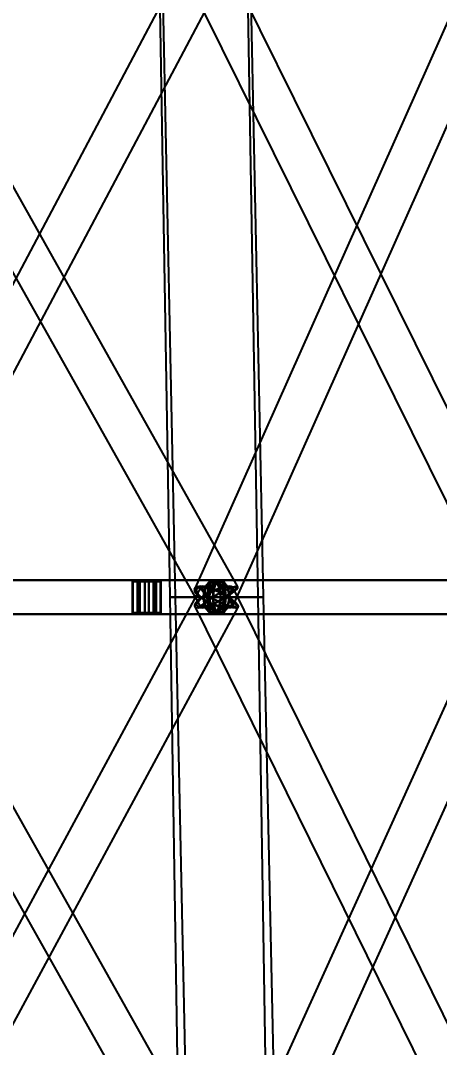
# Model space of a CAD drawing. Header units: millimetres. Extents: x -123812 to 252100, y -3000 to 639000.
# Drawn here: x 6183 to 11183, y 282124 to 294384 of the extents above; entities that cross this region are included whole.
import ezdxf

# ---------------------------------------------------------------- set-up
doc = ezdxf.new("R2010")
doc.units = ezdxf.units.MM
doc.layers.add('D-STR-DIM', color=7, linetype='Continuous', lineweight=13)
doc.layers.add('D-STR-STRC', color=7, linetype='Continuous', lineweight=25)
doc.styles.add('OpenSansCondensed-Light', font='OpenSansCondensed-Light.ttf')
doc.styles.add('TOWER_UNICODE', font='Arial Unicode.ttf')
doc.dimstyles.new('EZDXF', dxfattribs={"dimtxt": 0.25, "dimasz": 0.175, "dimexe": 0.375, "dimexo": 0.125, "dimgap": 0.1, "dimtad": 1, "dimlfac": 100, "dimzin": 12, "dimdsep": 46, "dimtxsty": 'OpenSansCondensed-Light', "dimblk": 'ARCHTICK', "dimcen": 2.5, "dimazin": 3, "dimtfac": 0.5, "dimtmove": 2, "dimatfit": 3})

# ---------------------------------------------------------------- blocks, each defined once
blk = doc.blocks.new('_ARCHTICK')
at = {"color": 0, "linetype": 'BYBLOCK', "const_width": 0.15}
blk.add_lwpolyline([(-0.5, -0.5), (0.5, 0.5)], dxfattribs=at)

msp = doc.modelspace()

# ---------------------------------------------------------------- linework, layer by layer
at = {"layer": 'D-STR-STRC'}
for points in [[(4126.2, 294874.9), (8335.5, 287374.9), (8349.6, 287370.5), (8377.8, 287374.9), (8418.2, 287387.8), (8468, 287408.4), (8523.8, 287435.2), (8581.9, 287466.5), (8638.2, 287500), (8689, 287533.5), (8730.7, 287564.8), (8760.6, 287591.6), (8776.5, 287612.2), (8777.5, 287625.1), (4568.2, 295125.1)], [(4620.7, 287387.9), (8592.3, 294887.9), (8584.9, 294908.5), (8562.5, 294935.3), (8526.8, 294966.5), (8480.1, 295000), (8425.7, 295033.5), (8367.2, 295064.7), (8308.6, 295091.5), (8254, 295112.1), (8207, 295125.1), (8170.9, 295129.5), (8148.1, 295125.1), (8140.1, 295112.1), (4168.4, 287612.1)], [(8172.5, 294887.9), (11883.9, 287387.9), (11899.4, 287374.9), (11929.3, 287370.5), (11971.7, 287374.9), (12023.6, 287387.9), (12081.5, 287408.5), (12141.5, 287435.3), (12199.5, 287466.5), (12251.5, 287500), (12294, 287533.5), (12324, 287564.7), (12339.7, 287591.5), (12339.7, 287612.1), (8628.3, 295112.1)], [(11608.5, 295112.2), (8265.8, 287612.2), (8257.2, 287591.6), (8264.7, 287564.8), (8287.6, 287533.5), (8324.4, 287500), (8372.6, 287466.5), (8429, 287435.2), (8489.6, 287408.4), (8550.4, 287387.8), (8607.2, 287374.9), (8656.1, 287370.5), (8693.9, 287374.9), (8717.8, 287387.8), (12060.5, 294887.8)], [(8831.7, 280125.6), (4615.2, 287625.6), (4600.3, 287630.1), (4571.4, 287625.6), (4530.5, 287612.6), (4480.3, 287592), (4424.3, 287565), (4366.2, 287533.7), (4310.1, 287500), (4259.7, 287466.3), (4218.5, 287435), (4189.3, 287408), (4174.1, 287387.4), (4173.9, 287374.4), (8390.5, 279874.4)], [(4726.3, 279874.1), (8774.9, 287374.1), (8781.6, 287387.1), (8772.9, 287407.8), (8749.5, 287434.8), (8713, 287466.3), (8665.8, 287500), (8611.1, 287533.7), (8552.7, 287565.2), (8494.6, 287592.2), (8440.7, 287612.9), (8394.7, 287625.9), (8359.7, 287630.4), (8338.1, 287625.9), (4289.6, 280125.9)], [(4394.6, 287296.8), (8491.8, 287296.8), (8512.4, 287303.7), (8531.5, 287324), (8548, 287356.3), (8560.6, 287398.4), (8568.5, 287447.4), (8571.2, 287500), (8568.5, 287552.6), (8560.6, 287601.6), (8548, 287643.7), (8531.5, 287676), (8512.4, 287696.3), (8491.8, 287703.2), (4394.6, 287703.2)], [(4426.9, 287296.8), (8556.5, 287296.8), (8576.4, 287303.7), (8594.9, 287324), (8610.8, 287356.3), (8623, 287398.4), (8630.6, 287447.4), (8633.2, 287500), (8630.6, 287552.6), (8623, 287601.6), (8610.8, 287643.7), (8594.9, 287676), (8576.4, 287696.3), (8556.5, 287703.2), (4426.9, 287703.2)], [(12414.4, 280112.9), (8719.3, 287612.9), (8702.6, 287625.9), (8671.4, 287630.4), (8628.1, 287625.9), (8575.4, 287612.9), (8517, 287592.2), (8457, 287565.2), (8399.3, 287533.7), (8347.9, 287500), (8306.3, 287466.3), (8277.4, 287434.8), (8263, 287407.8), (8264.3, 287387.1), (11959.4, 279887.1)], [(12014.8, 287703.2), (8491.8, 287703.2), (8459.6, 287696.3), (8429.5, 287676), (8403.7, 287643.7), (8383.9, 287601.6), (8371.5, 287552.6), (8367.2, 287500), (8371.5, 287447.4), (8383.9, 287398.4), (8403.7, 287356.3), (8429.5, 287324), (8459.6, 287303.7), (8491.8, 287296.8), (12014.8, 287296.8)], [(12111.8, 287703.2), (8556.5, 287703.2), (8524.9, 287696.3), (8495.4, 287676), (8470.1, 287643.7), (8450.6, 287601.6), (8438.4, 287552.6), (8434.2, 287500), (8438.4, 287447.4), (8450.6, 287398.4), (8470.1, 287356.3), (8495.4, 287324), (8524.9, 287303.7), (8556.5, 287296.8), (12111.8, 287296.8)], [(8942, 279887.4), (12338, 287387.4), (12345.8, 287408), (12337.8, 287435), (12314.3, 287466.3), (12277, 287500), (12228.5, 287533.7), (12172.1, 287565), (12111.5, 287592), (12050.9, 287612.6), (11994.5, 287625.6), (11946.1, 287630.1), (11909, 287625.6), (11885.7, 287612.6), (8489.7, 280112.6)]]:
    msp.add_lwpolyline(points, dxfattribs=at)
for points in [[(7839.2, 295000), (7964.1, 287500), (9019.5, 287500), (8893.2, 295000)], [(7873.4, 295000), (8028.8, 287500), (9084.2, 287500), (8927.4, 295000)], [(-54, 287300), (7714.7, 287300), (7714.7, 287700), (-54, 287700)], [(-50.9, 287300), (7769.9, 287300), (7769.9, 287700), (-50.9, 287700)], [(7518.6, 287300), (13422.5, 287300), (13422.5, 287700), (7518.6, 287700)], [(7518.6, 287700), (7802.7, 287700), (7802.7, 287300), (7518.6, 287300)], [(7527.1, 287688), (7794.2, 287688), (7794.2, 287312), (7527.1, 287312)], [(7579.2, 287300), (13549.6, 287300), (13549.6, 287700), (7579.2, 287700)], [(7579.2, 287700), (7858.8, 287700), (7858.8, 287300), (7579.2, 287300)], [(7587.6, 287688), (7850.4, 287688), (7850.4, 287312), (7587.6, 287312)], [(7606.7, 287700), (7714.7, 287700), (7714.7, 287300), (7606.7, 287300)], [(7609.9, 287688), (7711.4, 287688), (7711.4, 287312), (7609.9, 287312)], [(7668.1, 287700), (7769.9, 287700), (7769.9, 287300), (7668.1, 287300)], [(7671.1, 287688), (7766.9, 287688), (7766.9, 287312), (7671.1, 287312)], [(8324.4, 287500), (8372.6, 287466.5), (8429, 287435.2), (8489.6, 287408.4), (8550.4, 287387.8), (8607.2, 287374.9), (8656.1, 287370.5), (8693.9, 287374.9), (8717.8, 287387.8), (8726.4, 287408.4), (8719, 287435.2), (8696.1, 287466.5), (8659.3, 287500), (8611, 287533.5), (8554.7, 287564.8), (8494.1, 287591.6), (8433.3, 287612.2), (8376.5, 287625.1), (8327.5, 287629.5), (8289.8, 287625.1), (8265.8, 287612.2), (8257.2, 287591.6), (8264.7, 287564.8), (8287.6, 287533.5)], [(8635.8, 287500), (8584.4, 287466.3), (8526.7, 287434.8), (8466.6, 287407.8), (8408.2, 287387.1), (8355.6, 287374.1), (8312.2, 287369.6), (8281.1, 287374.1), (8264.3, 287387.1), (8263, 287407.8), (8277.4, 287434.8), (8306.3, 287466.3), (8347.9, 287500), (8399.3, 287533.7), (8457, 287565.2), (8517, 287592.2), (8575.4, 287612.9), (8628.1, 287625.9), (8671.4, 287630.4), (8702.6, 287625.9), (8719.3, 287612.9), (8720.6, 287592.2), (8706.3, 287565.2), (8677.4, 287533.7)], [(8340.9, 287500), (8384.3, 287469.8), (8435.2, 287441.6), (8489.8, 287417.4), (8544.6, 287398.9), (8595.8, 287387.2), (8640, 287383.2), (8674, 287387.2), (8695.6, 287398.9), (8703.3, 287417.4), (8696.6, 287441.6), (8676, 287469.8), (8642.8, 287500), (8599.3, 287530.2), (8548.5, 287558.4), (8493.8, 287582.6), (8439, 287601.1), (8387.8, 287612.8), (8343.7, 287616.8), (8309.7, 287612.8), (8288.1, 287601.1), (8280.3, 287582.6), (8287, 287558.4), (8307.7, 287530.2)], [(8621.6, 287500), (8575.3, 287469.6), (8523.2, 287441.2), (8469.1, 287416.9), (8416.5, 287398.2), (8369, 287386.5), (8329.9, 287382.5), (8301.8, 287386.5), (8286.7, 287398.2), (8285.6, 287416.9), (8298.5, 287441.2), (8324.6, 287469.6), (8362.1, 287500), (8408.4, 287530.4), (8460.4, 287558.8), (8514.6, 287583.1), (8567.2, 287601.8), (8614.7, 287613.5), (8653.8, 287617.5), (8681.8, 287613.5), (8697, 287601.8), (8698.1, 287583.1), (8685.2, 287558.8), (8659.1, 287530.4)], [(8665.8, 287500), (8713, 287466.3), (8749.5, 287434.8), (8772.9, 287407.8), (8781.6, 287387.1), (8774.9, 287374.1), (8753.3, 287369.6), (8718.3, 287374.1), (8672.3, 287387.1), (8618.4, 287407.8), (8560.3, 287434.8), (8501.9, 287466.3), (8447.2, 287500), (8400, 287533.7), (8363.5, 287565.2), (8340.1, 287592.2), (8331.4, 287612.9), (8338.1, 287625.9), (8359.7, 287630.4), (8394.7, 287625.9), (8440.7, 287612.9), (8494.6, 287592.2), (8552.7, 287565.2), (8611.1, 287533.7)], [(8474.8, 287500), (8424.1, 287466.5), (8382.3, 287435.2), (8352.5, 287408.4), (8336.5, 287387.8), (8335.5, 287374.9), (8349.6, 287370.5), (8377.8, 287374.9), (8418.2, 287387.8), (8468, 287408.4), (8523.8, 287435.2), (8581.9, 287466.5), (8638.2, 287500), (8689, 287533.5), (8730.7, 287564.8), (8760.6, 287591.6), (8776.5, 287612.2), (8777.5, 287625.1), (8763.4, 287629.5), (8735.2, 287625.1), (8694.8, 287612.2), (8645.1, 287591.6), (8589.2, 287564.8), (8531.2, 287533.5)], [(8655, 287500), (8697.6, 287469.6), (8730.5, 287441.2), (8751.6, 287416.9), (8759.4, 287398.2), (8753.4, 287386.5), (8733.9, 287382.5), (8702.4, 287386.5), (8660.9, 287398.2), (8612.3, 287416.9), (8559.9, 287441.2), (8507.3, 287469.6), (8458, 287500), (8415.4, 287530.4), (8382.5, 287558.8), (8361.4, 287583.1), (8353.6, 287601.8), (8359.6, 287613.5), (8379.1, 287617.5), (8410.6, 287613.5), (8452.1, 287601.8), (8500.7, 287583.1), (8553.1, 287558.8), (8605.7, 287530.4)], [(8482.9, 287500), (8437.1, 287469.8), (8399.5, 287441.6), (8372.5, 287417.4), (8358.1, 287398.9), (8357.3, 287387.2), (8370, 287383.2), (8395.4, 287387.2), (8431.8, 287398.9), (8476.7, 287417.4), (8527, 287441.6), (8579.4, 287469.8), (8630.2, 287500), (8675.9, 287530.2), (8713.6, 287558.4), (8740.5, 287582.6), (8754.9, 287601.1), (8755.7, 287612.8), (8743, 287616.8), (8717.6, 287612.8), (8681.2, 287601.1), (8636.3, 287582.6), (8586, 287558.4), (8533.7, 287530.2)], [(8616.4, 287500), (8612.2, 287447.4), (8599.7, 287398.4), (8579.9, 287356.3), (8554.1, 287324), (8524.1, 287303.7), (8491.8, 287296.8), (8459.6, 287303.7), (8429.5, 287324), (8403.7, 287356.3), (8383.9, 287398.4), (8371.5, 287447.4), (8367.2, 287500), (8371.5, 287552.6), (8383.9, 287601.6), (8403.7, 287643.7), (8429.5, 287676), (8459.6, 287696.3), (8491.8, 287703.2), (8524.1, 287696.3), (8554.1, 287676), (8579.9, 287643.7), (8599.7, 287601.6), (8612.2, 287552.6)], [(8606.6, 287500), (8602.7, 287451.5), (8591.2, 287406.4), (8573, 287367.6), (8549.2, 287337.9), (8521.5, 287319.2), (8491.8, 287312.8), (8462.1, 287319.2), (8434.4, 287337.9), (8410.7, 287367.6), (8392.4, 287406.4), (8381, 287451.5), (8377, 287500), (8381, 287548.5), (8392.4, 287593.6), (8410.7, 287632.4), (8434.4, 287662.1), (8462.1, 287680.8), (8491.8, 287687.2), (8521.5, 287680.8), (8549.2, 287662.1), (8573, 287632.4), (8591.2, 287593.6), (8602.7, 287548.5)], [(8571.2, 287500), (8568.5, 287447.4), (8560.6, 287398.4), (8548, 287356.3), (8531.5, 287324), (8512.4, 287303.7), (8491.8, 287296.8), (8471.3, 287303.7), (8452.1, 287324), (8435.7, 287356.3), (8423, 287398.4), (8415.1, 287447.4), (8412.4, 287500), (8415.1, 287552.6), (8423, 287601.6), (8435.7, 287643.7), (8452.1, 287676), (8471.3, 287696.3), (8491.8, 287703.2), (8512.4, 287696.3), (8531.5, 287676), (8548, 287643.7), (8560.6, 287601.6), (8568.5, 287552.6)], [(8565, 287500), (8562.5, 287451.5), (8555.2, 287406.4), (8543.6, 287367.6), (8528.4, 287337.9), (8510.8, 287319.2), (8491.8, 287312.8), (8472.9, 287319.2), (8455.2, 287337.9), (8440.1, 287367.6), (8428.5, 287406.4), (8421.2, 287451.5), (8418.7, 287500), (8421.2, 287548.5), (8428.5, 287593.6), (8440.1, 287632.4), (8455.2, 287662.1), (8472.9, 287680.8), (8491.8, 287687.2), (8510.8, 287680.8), (8528.4, 287662.1), (8543.6, 287632.4), (8555.2, 287593.6), (8562.5, 287548.5)], [(8678.8, 287500), (8674.6, 287447.4), (8662.4, 287398.4), (8643, 287356.3), (8617.6, 287324), (8588.2, 287303.7), (8556.5, 287296.8), (8524.9, 287303.7), (8495.4, 287324), (8470.1, 287356.3), (8450.6, 287398.4), (8438.4, 287447.4), (8434.2, 287500), (8438.4, 287552.6), (8450.6, 287601.6), (8470.1, 287643.7), (8495.4, 287676), (8524.9, 287696.3), (8556.5, 287703.2), (8588.2, 287696.3), (8617.6, 287676), (8643, 287643.7), (8662.4, 287601.6), (8674.6, 287552.6)], [(8669.2, 287500), (8665.3, 287451.5), (8654.1, 287406.4), (8636.2, 287367.6), (8612.8, 287337.9), (8585.7, 287319.2), (8556.5, 287312.8), (8527.4, 287319.2), (8500.2, 287337.9), (8476.9, 287367.6), (8459, 287406.4), (8447.7, 287451.5), (8443.9, 287500), (8447.7, 287548.5), (8459, 287593.6), (8476.9, 287632.4), (8500.2, 287662.1), (8527.4, 287680.8), (8556.5, 287687.2), (8585.7, 287680.8), (8612.8, 287662.1), (8636.2, 287632.4), (8654.1, 287593.6), (8665.3, 287548.5)], [(8633.2, 287500), (8630.6, 287447.4), (8623, 287398.4), (8610.8, 287356.3), (8594.9, 287324), (8576.4, 287303.7), (8556.5, 287296.8), (8536.7, 287303.7), (8518.2, 287324), (8502.3, 287356.3), (8490.1, 287398.4), (8482.4, 287447.4), (8479.8, 287500), (8482.4, 287552.6), (8490.1, 287601.6), (8502.3, 287643.7), (8518.2, 287676), (8536.7, 287696.3), (8556.5, 287703.2), (8576.4, 287696.3), (8594.9, 287676), (8610.8, 287643.7), (8623, 287601.6), (8630.6, 287552.6)], [(8627.2, 287500), (8624.8, 287451.5), (8617.7, 287406.4), (8606.5, 287367.6), (8591.8, 287337.9), (8574.8, 287319.2), (8556.5, 287312.8), (8538.2, 287319.2), (8521.2, 287337.9), (8506.5, 287367.6), (8495.3, 287406.4), (8488.2, 287451.5), (8485.8, 287500), (8488.2, 287548.5), (8495.3, 287593.6), (8506.5, 287632.4), (8521.2, 287662.1), (8538.2, 287680.8), (8556.5, 287687.2), (8574.8, 287680.8), (8591.8, 287662.1), (8606.5, 287632.4), (8617.7, 287593.6), (8624.8, 287548.5)], [(7964.1, 287500), (8082.7, 280000), (9139.5, 280000), (9019.5, 287500)], [(9019.5, 287500), (9001.5, 287500), (8948.8, 287500), (8865, 287500), (8755.7, 287500), (8628.4, 287500), (8491.8, 287500), (8355.3, 287500), (8228, 287500), (8118.7, 287500), (8034.8, 287500), (7982.1, 287500), (7964.1, 287500), (7982.1, 287500), (8034.8, 287500), (8118.7, 287500), (8228, 287500), (8355.3, 287500), (8491.8, 287500), (8628.4, 287500), (8755.7, 287500), (8865, 287500), (8948.8, 287500), (9001.5, 287500)], [(8028.8, 287500), (8187.5, 280000), (9244.2, 280000), (9084.2, 287500)], [(9084.2, 287500), (9066.2, 287500), (9013.5, 287500), (8929.6, 287500), (8820.4, 287500), (8693.1, 287500), (8556.5, 287500), (8419.9, 287500), (8292.7, 287500), (8183.4, 287500), (8099.5, 287500), (8046.8, 287500), (8028.8, 287500), (8046.8, 287500), (8099.5, 287500), (8183.4, 287500), (8292.7, 287500), (8419.9, 287500), (8556.5, 287500), (8693.1, 287500), (8820.4, 287500), (8929.6, 287500), (9013.5, 287500), (9066.2, 287500)]]:
    msp.add_lwpolyline(points, close=True, dxfattribs=at)

# ---------------------------------------------------------------- dimensions: what is measured, and where the dimension line sits
at = {"layer": 'D-STR-DIM'}
for base, p2 in [((187000, 0), (0, 450000)), ((250000, 0), (0, 375000)), ((124000, 0), (0, 350000))]:
    msp.add_linear_dim(base=base, p1=(0, 0), p2=p2, angle=90, dimstyle='EZDXF', override={"dimtxt": 8400, "dimasz": 3750, "dimexe": 2100, "dimexo": 1800, "dimgap": 2100, "dimtad": 1, "dimdec": 0, "dimlfac": 1, "dimlunit": 2, "dimtxsty": 'TOWER_UNICODE', "dimclrd": 7, "dimclre": 7, "dimclrt": 7}, dxfattribs=at).render()

doc.saveas('drawing.dxf')
